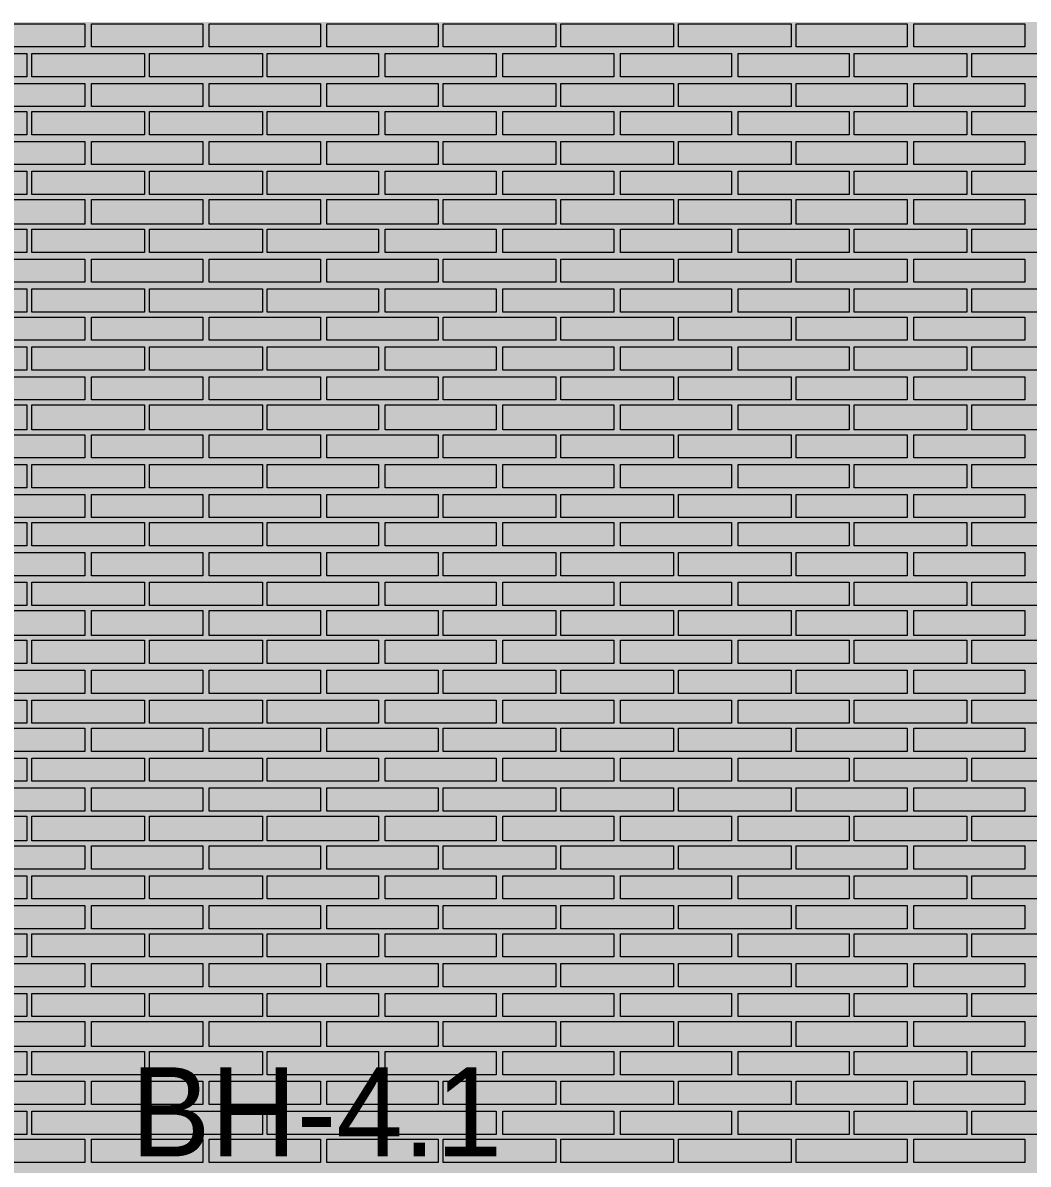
# Model space of a CAD drawing. Header units: millimetres. Extents: x -28928 to 100580, y -22867 to 36490.
# Drawn here: x 35031 to 37597, y -1460 to 1453 of the extents above; entities that cross this region are included whole.
import ezdxf

# ---------------------------------------------------------------- set-up
doc = ezdxf.new("R2010")
doc.units = ezdxf.units.MM
doc.layers.add('PDF _Геометрия', color=7, linetype='Continuous', true_color=0x8f8e8d)
doc.layers.add('PDF _Сплошная заливка', color=7, linetype='Continuous', true_color=0xffffff)
doc.layers.add('PDF _Текст', color=7, linetype='Continuous')

msp = doc.modelspace()

# ---------------------------------------------------------------- hatches: boundary and pattern name
at = {"layer": 'PDF _Сплошная заливка', "true_color": 0xdcd6cf, "transparency": 33554559}
h = msp.add_hatch(color=254, dxfattribs=at)
h.paths.add_polyline_path([(29617.6, 1544.1), (29617.6, 9028.4), (29486.4, 9028.4), (29486.4, 1544.1)])
h.paths.add_polyline_path([(47137.2, -1464), (47137.2, -4713.2), (55763.7, -4713.2), (55763.7, 1455.3), (29617.6, 1455.3), (29617.6, 1523), (29486.4, 1523), (29486.4, -4713.2), (45263, -4713.2), (45263, -1464)])

# ---------------------------------------------------------------- linework, layer by layer
at = {"layer": 'PDF _Геометрия', "lineweight": 9}
for points in [[(35189.5, 1391.8), (35049.9, 1391.8), (34906.1, 1391.8), (34906.1, 1451), (35049.9, 1451), (35189.5, 1451)], [(35489.9, 1391.8), (35350.3, 1391.8), (35206.4, 1391.8), (35206.4, 1451), (35350.3, 1451), (35489.9, 1451)], [(35790.3, 1391.8), (35646.4, 1391.8), (35506.8, 1391.8), (35506.8, 1451), (35646.4, 1451), (35790.3, 1451)], [(36090.7, 1391.8), (35946.8, 1391.8), (35807.2, 1391.8), (35807.2, 1451), (35946.8, 1451), (36090.7, 1451)], [(36391.1, 1391.8), (36247.2, 1391.8), (36103.4, 1391.8), (36103.4, 1451), (36247.2, 1451), (36391.1, 1451)], [(36691.4, 1391.8), (36547.6, 1391.8), (36403.7, 1391.8), (36403.7, 1451), (36547.6, 1451), (36691.4, 1451)], [(36991.8, 1391.8), (36848, 1391.8), (36704.1, 1391.8), (36704.1, 1451), (36848, 1451), (36991.8, 1451)], [(37288, 1391.8), (37148.4, 1391.8), (37004.5, 1391.8), (37004.5, 1451), (37148.4, 1451), (37288, 1451)], [(37588.4, 1391.8), (37448.7, 1391.8), (37304.9, 1391.8), (37304.9, 1451), (37448.7, 1451), (37588.4, 1451)], [(35041.4, 1374.9), (35041.4, 1315.7), (34758, 1315.7), (34758, 1374.9)], [(35341.8, 1374.9), (35341.8, 1315.7), (35054.1, 1315.7), (35054.1, 1374.9)], [(35642.2, 1374.9), (35642.2, 1315.7), (35354.5, 1315.7), (35354.5, 1374.9)], [(35938.4, 1374.9), (35938.4, 1315.7), (35654.9, 1315.7), (35654.9, 1374.9)], [(36238.7, 1374.9), (36238.7, 1315.7), (35955.3, 1315.7), (35955.3, 1374.9)], [(36539.1, 1374.9), (36539.1, 1315.7), (36255.7, 1315.7), (36255.7, 1374.9)], [(36839.5, 1374.9), (36839.5, 1315.7), (36556.1, 1315.7), (36556.1, 1374.9)], [(37139.9, 1374.9), (37139.9, 1315.7), (36856.4, 1315.7), (36856.4, 1374.9)], [(37440.3, 1374.9), (37440.3, 1315.7), (37152.6, 1315.7), (37152.6, 1374.9)], [(37740.7, 1374.9), (37740.7, 1315.7), (37453, 1315.7), (37453, 1374.9)], [(35189.5, 1239.5), (35049.9, 1239.5), (34906.1, 1239.5), (34906.1, 1298.7), (35049.9, 1298.7), (35189.5, 1298.7)], [(35489.9, 1239.5), (35350.3, 1239.5), (35206.4, 1239.5), (35206.4, 1298.7), (35350.3, 1298.7), (35489.9, 1298.7)], [(35790.3, 1239.5), (35646.4, 1239.5), (35506.8, 1239.5), (35506.8, 1298.7), (35646.4, 1298.7), (35790.3, 1298.7)], [(36090.7, 1239.5), (35946.8, 1239.5), (35807.2, 1239.5), (35807.2, 1298.7), (35946.8, 1298.7), (36090.7, 1298.7)], [(36391.1, 1239.5), (36247.2, 1239.5), (36103.4, 1239.5), (36103.4, 1298.7), (36247.2, 1298.7), (36391.1, 1298.7)], [(36691.4, 1239.5), (36547.6, 1239.5), (36403.7, 1239.5), (36403.7, 1298.7), (36547.6, 1298.7), (36691.4, 1298.7)], [(36991.8, 1239.5), (36848, 1239.5), (36704.1, 1239.5), (36704.1, 1298.7), (36848, 1298.7), (36991.8, 1298.7)], [(37288, 1239.5), (37148.4, 1239.5), (37004.5, 1239.5), (37004.5, 1298.7), (37148.4, 1298.7), (37288, 1298.7)], [(37588.4, 1239.5), (37448.7, 1239.5), (37304.9, 1239.5), (37304.9, 1298.7), (37448.7, 1298.7), (37588.4, 1298.7)], [(35041.4, 1226.8), (35041.4, 1167.6), (34758, 1167.6), (34758, 1226.8)], [(35341.8, 1226.8), (35341.8, 1167.6), (35054.1, 1167.6), (35054.1, 1226.8)], [(35642.2, 1226.8), (35642.2, 1167.6), (35354.5, 1167.6), (35354.5, 1226.8)], [(35938.4, 1226.8), (35938.4, 1167.6), (35654.9, 1167.6), (35654.9, 1226.8)], [(36238.7, 1226.8), (36238.7, 1167.6), (35955.3, 1167.6), (35955.3, 1226.8)], [(36539.1, 1226.8), (36539.1, 1167.6), (36255.7, 1167.6), (36255.7, 1226.8)], [(36839.5, 1226.8), (36839.5, 1167.6), (36556.1, 1167.6), (36556.1, 1226.8)], [(37139.9, 1226.8), (37139.9, 1167.6), (36856.4, 1167.6), (36856.4, 1226.8)], [(37440.3, 1226.8), (37440.3, 1167.6), (37152.6, 1167.6), (37152.6, 1226.8)], [(37740.7, 1226.8), (37740.7, 1167.6), (37453, 1167.6), (37453, 1226.8)], [(35189.5, 1091.4), (35049.9, 1091.4), (34906.1, 1091.4), (34906.1, 1150.7), (35049.9, 1150.7), (35189.5, 1150.7)], [(35489.9, 1091.4), (35350.3, 1091.4), (35206.4, 1091.4), (35206.4, 1150.7), (35350.3, 1150.7), (35489.9, 1150.7)], [(35790.3, 1091.4), (35646.4, 1091.4), (35506.8, 1091.4), (35506.8, 1150.7), (35646.4, 1150.7), (35790.3, 1150.7)], [(36090.7, 1091.4), (35946.8, 1091.4), (35807.2, 1091.4), (35807.2, 1150.7), (35946.8, 1150.7), (36090.7, 1150.7)], [(36391.1, 1091.4), (36247.2, 1091.4), (36103.4, 1091.4), (36103.4, 1150.7), (36247.2, 1150.7), (36391.1, 1150.7)], [(36691.4, 1091.4), (36547.6, 1091.4), (36403.7, 1091.4), (36403.7, 1150.7), (36547.6, 1150.7), (36691.4, 1150.7)], [(36991.8, 1091.4), (36848, 1091.4), (36704.1, 1091.4), (36704.1, 1150.7), (36848, 1150.7), (36991.8, 1150.7)], [(37288, 1091.4), (37148.4, 1091.4), (37004.5, 1091.4), (37004.5, 1150.7), (37148.4, 1150.7), (37288, 1150.7)], [(37588.4, 1091.4), (37448.7, 1091.4), (37304.9, 1091.4), (37304.9, 1150.7), (37448.7, 1150.7), (37588.4, 1150.7)], [(35041.4, 1074.5), (35041.4, 1015.3), (34758, 1015.3), (34758, 1074.5)], [(35341.8, 1074.5), (35341.8, 1015.3), (35054.1, 1015.3), (35054.1, 1074.5)], [(35642.2, 1074.5), (35642.2, 1015.3), (35354.5, 1015.3), (35354.5, 1074.5)], [(35938.4, 1074.5), (35938.4, 1015.3), (35654.9, 1015.3), (35654.9, 1074.5)], [(36238.7, 1074.5), (36238.7, 1015.3), (35955.3, 1015.3), (35955.3, 1074.5)], [(36539.1, 1074.5), (36539.1, 1015.3), (36255.7, 1015.3), (36255.7, 1074.5)], [(36839.5, 1074.5), (36839.5, 1015.3), (36556.1, 1015.3), (36556.1, 1074.5)], [(37139.9, 1074.5), (37139.9, 1015.3), (36856.4, 1015.3), (36856.4, 1074.5)], [(37440.3, 1074.5), (37440.3, 1015.3), (37152.6, 1015.3), (37152.6, 1074.5)], [(37740.7, 1074.5), (37740.7, 1015.3), (37453, 1015.3), (37453, 1074.5)], [(35189.5, 939.1), (35049.9, 939.1), (34906.1, 939.1), (34906.1, 1002.6), (35049.9, 1002.6), (35189.5, 1002.6)], [(35489.9, 939.1), (35350.3, 939.1), (35206.4, 939.1), (35206.4, 1002.6), (35350.3, 1002.6), (35489.9, 1002.6)], [(35790.3, 939.1), (35646.4, 939.1), (35506.8, 939.1), (35506.8, 1002.6), (35646.4, 1002.6), (35790.3, 1002.6)], [(36090.7, 939.1), (35946.8, 939.1), (35807.2, 939.1), (35807.2, 1002.6), (35946.8, 1002.6), (36090.7, 1002.6)], [(36391.1, 939.1), (36247.2, 939.1), (36103.4, 939.1), (36103.4, 1002.6), (36247.2, 1002.6), (36391.1, 1002.6)], [(36691.4, 939.1), (36547.6, 939.1), (36403.7, 939.1), (36403.7, 1002.6), (36547.6, 1002.6), (36691.4, 1002.6)], [(36991.8, 939.1), (36848, 939.1), (36704.1, 939.1), (36704.1, 1002.6), (36848, 1002.6), (36991.8, 1002.6)], [(37288, 939.1), (37148.4, 939.1), (37004.5, 939.1), (37004.5, 1002.6), (37148.4, 1002.6), (37288, 1002.6)], [(37588.4, 939.1), (37448.7, 939.1), (37304.9, 939.1), (37304.9, 1002.6), (37448.7, 1002.6), (37588.4, 1002.6)], [(35041.4, 926.4), (35041.4, 867.2), (34758, 867.2), (34758, 926.4)], [(35341.8, 926.4), (35341.8, 867.2), (35054.1, 867.2), (35054.1, 926.4)], [(35642.2, 926.4), (35642.2, 867.2), (35354.5, 867.2), (35354.5, 926.4)], [(35938.4, 926.4), (35938.4, 867.2), (35654.9, 867.2), (35654.9, 926.4)], [(36238.7, 926.4), (36238.7, 867.2), (35955.3, 867.2), (35955.3, 926.4)], [(36539.1, 926.4), (36539.1, 867.2), (36255.7, 867.2), (36255.7, 926.4)], [(36839.5, 926.4), (36839.5, 867.2), (36556.1, 867.2), (36556.1, 926.4)], [(37139.9, 926.4), (37139.9, 867.2), (36856.4, 867.2), (36856.4, 926.4)], [(37440.3, 926.4), (37440.3, 867.2), (37152.6, 867.2), (37152.6, 926.4)], [(37740.7, 926.4), (37740.7, 867.2), (37453, 867.2), (37453, 926.4)], [(35189.5, 791), (35049.9, 791), (34906.1, 791), (34906.1, 850.3), (35049.9, 850.3), (35189.5, 850.3)], [(35489.9, 791), (35350.3, 791), (35206.4, 791), (35206.4, 850.3), (35350.3, 850.3), (35489.9, 850.3)], [(35790.3, 791), (35646.4, 791), (35506.8, 791), (35506.8, 850.3), (35646.4, 850.3), (35790.3, 850.3)], [(36090.7, 791), (35946.8, 791), (35807.2, 791), (35807.2, 850.3), (35946.8, 850.3), (36090.7, 850.3)], [(36391.1, 791), (36247.2, 791), (36103.4, 791), (36103.4, 850.3), (36247.2, 850.3), (36391.1, 850.3)], [(36691.4, 791), (36547.6, 791), (36403.7, 791), (36403.7, 850.3), (36547.6, 850.3), (36691.4, 850.3)], [(36991.8, 791), (36848, 791), (36704.1, 791), (36704.1, 850.3), (36848, 850.3), (36991.8, 850.3)], [(37288, 791), (37148.4, 791), (37004.5, 791), (37004.5, 850.3), (37148.4, 850.3), (37288, 850.3)], [(37588.4, 791), (37448.7, 791), (37304.9, 791), (37304.9, 850.3), (37448.7, 850.3), (37588.4, 850.3)], [(35041.4, 774.1), (35041.4, 714.9), (34758, 714.9), (34758, 774.1)], [(35341.8, 774.1), (35341.8, 714.9), (35054.1, 714.9), (35054.1, 774.1)], [(35642.2, 774.1), (35642.2, 714.9), (35354.5, 714.9), (35354.5, 774.1)], [(35938.4, 774.1), (35938.4, 714.9), (35654.9, 714.9), (35654.9, 774.1)], [(36238.7, 774.1), (36238.7, 714.9), (35955.3, 714.9), (35955.3, 774.1)], [(36539.1, 774.1), (36539.1, 714.9), (36255.7, 714.9), (36255.7, 774.1)], [(36839.5, 774.1), (36839.5, 714.9), (36556.1, 714.9), (36556.1, 774.1)], [(37139.9, 774.1), (37139.9, 714.9), (36856.4, 714.9), (36856.4, 774.1)], [(37440.3, 774.1), (37440.3, 714.9), (37152.6, 714.9), (37152.6, 774.1)], [(37740.7, 774.1), (37740.7, 714.9), (37453, 714.9), (37453, 774.1)], [(35189.5, 643), (35049.9, 643), (34906.1, 643), (34906.1, 702.2), (35049.9, 702.2), (35189.5, 702.2)], [(35489.9, 643), (35350.3, 643), (35206.4, 643), (35206.4, 702.2), (35350.3, 702.2), (35489.9, 702.2)], [(35790.3, 643), (35646.4, 643), (35506.8, 643), (35506.8, 702.2), (35646.4, 702.2), (35790.3, 702.2)], [(36090.7, 643), (35946.8, 643), (35807.2, 643), (35807.2, 702.2), (35946.8, 702.2), (36090.7, 702.2)], [(36391.1, 643), (36247.2, 643), (36103.4, 643), (36103.4, 702.2), (36247.2, 702.2), (36391.1, 702.2)], [(36691.4, 643), (36547.6, 643), (36403.7, 643), (36403.7, 702.2), (36547.6, 702.2), (36691.4, 702.2)], [(36991.8, 643), (36848, 643), (36704.1, 643), (36704.1, 702.2), (36848, 702.2), (36991.8, 702.2)], [(37288, 643), (37148.4, 643), (37004.5, 643), (37004.5, 702.2), (37148.4, 702.2), (37288, 702.2)], [(37588.4, 643), (37448.7, 643), (37304.9, 643), (37304.9, 702.2), (37448.7, 702.2), (37588.4, 702.2)], [(35041.4, 626), (35041.4, 566.8), (34758, 566.8), (34758, 626)], [(35341.8, 626), (35341.8, 566.8), (35054.1, 566.8), (35054.1, 626)], [(35642.2, 626), (35642.2, 566.8), (35354.5, 566.8), (35354.5, 626)], [(35938.4, 626), (35938.4, 566.8), (35654.9, 566.8), (35654.9, 626)], [(36238.7, 626), (36238.7, 566.8), (35955.3, 566.8), (35955.3, 626)], [(36539.1, 626), (36539.1, 566.8), (36255.7, 566.8), (36255.7, 626)], [(36839.5, 626), (36839.5, 566.8), (36556.1, 566.8), (36556.1, 626)], [(37139.9, 626), (37139.9, 566.8), (36856.4, 566.8), (36856.4, 626)], [(37440.3, 626), (37440.3, 566.8), (37152.6, 566.8), (37152.6, 626)], [(37740.7, 626), (37740.7, 566.8), (37453, 566.8), (37453, 626)], [(35189.5, 490.7), (35049.9, 490.7), (34906.1, 490.7), (34906.1, 549.9), (35049.9, 549.9), (35189.5, 549.9)], [(35489.9, 490.7), (35350.3, 490.7), (35206.4, 490.7), (35206.4, 549.9), (35350.3, 549.9), (35489.9, 549.9)], [(35790.3, 490.7), (35646.4, 490.7), (35506.8, 490.7), (35506.8, 549.9), (35646.4, 549.9), (35790.3, 549.9)], [(36090.7, 490.7), (35946.8, 490.7), (35807.2, 490.7), (35807.2, 549.9), (35946.8, 549.9), (36090.7, 549.9)], [(36391.1, 490.7), (36247.2, 490.7), (36103.4, 490.7), (36103.4, 549.9), (36247.2, 549.9), (36391.1, 549.9)], [(36691.4, 490.7), (36547.6, 490.7), (36403.7, 490.7), (36403.7, 549.9), (36547.6, 549.9), (36691.4, 549.9)], [(36991.8, 490.7), (36848, 490.7), (36704.1, 490.7), (36704.1, 549.9), (36848, 549.9), (36991.8, 549.9)], [(37288, 490.7), (37148.4, 490.7), (37004.5, 490.7), (37004.5, 549.9), (37148.4, 549.9), (37288, 549.9)], [(37588.4, 490.7), (37448.7, 490.7), (37304.9, 490.7), (37304.9, 549.9), (37448.7, 549.9), (37588.4, 549.9)], [(35041.4, 478), (35041.4, 414.5), (34758, 414.5), (34758, 478)], [(35341.8, 478), (35341.8, 414.5), (35054.1, 414.5), (35054.1, 478)], [(35642.2, 478), (35642.2, 414.5), (35354.5, 414.5), (35354.5, 478)], [(35938.4, 478), (35938.4, 414.5), (35654.9, 414.5), (35654.9, 478)], [(36238.7, 478), (36238.7, 414.5), (35955.3, 414.5), (35955.3, 478)], [(36539.1, 478), (36539.1, 414.5), (36255.7, 414.5), (36255.7, 478)], [(36839.5, 478), (36839.5, 414.5), (36556.1, 414.5), (36556.1, 478)], [(37139.9, 478), (37139.9, 414.5), (36856.4, 414.5), (36856.4, 478)], [(37440.3, 478), (37440.3, 414.5), (37152.6, 414.5), (37152.6, 478)], [(37740.7, 478), (37740.7, 414.5), (37453, 414.5), (37453, 478)], [(35189.5, 342.6), (35049.9, 342.6), (34906.1, 342.6), (34906.1, 401.8), (35049.9, 401.8), (35189.5, 401.8)], [(35489.9, 342.6), (35350.3, 342.6), (35206.4, 342.6), (35206.4, 401.8), (35350.3, 401.8), (35489.9, 401.8)], [(35790.3, 342.6), (35646.4, 342.6), (35506.8, 342.6), (35506.8, 401.8), (35646.4, 401.8), (35790.3, 401.8)], [(36090.7, 342.6), (35946.8, 342.6), (35807.2, 342.6), (35807.2, 401.8), (35946.8, 401.8), (36090.7, 401.8)], [(36391.1, 342.6), (36247.2, 342.6), (36103.4, 342.6), (36103.4, 401.8), (36247.2, 401.8), (36391.1, 401.8)], [(36691.4, 342.6), (36547.6, 342.6), (36403.7, 342.6), (36403.7, 401.8), (36547.6, 401.8), (36691.4, 401.8)], [(36991.8, 342.6), (36848, 342.6), (36704.1, 342.6), (36704.1, 401.8), (36848, 401.8), (36991.8, 401.8)], [(37288, 342.6), (37148.4, 342.6), (37004.5, 342.6), (37004.5, 401.8), (37148.4, 401.8), (37288, 401.8)], [(37588.4, 342.6), (37448.7, 342.6), (37304.9, 342.6), (37304.9, 401.8), (37448.7, 401.8), (37588.4, 401.8)], [(35041.4, 325.7), (35041.4, 266.4), (34758, 266.4), (34758, 325.7)], [(35341.8, 325.7), (35341.8, 266.4), (35054.1, 266.4), (35054.1, 325.7)], [(35642.2, 325.7), (35642.2, 266.4), (35354.5, 266.4), (35354.5, 325.7)], [(35938.4, 325.7), (35938.4, 266.4), (35654.9, 266.4), (35654.9, 325.7)], [(36238.7, 325.7), (36238.7, 266.4), (35955.3, 266.4), (35955.3, 325.7)], [(36539.1, 325.7), (36539.1, 266.4), (36255.7, 266.4), (36255.7, 325.7)], [(36839.5, 325.7), (36839.5, 266.4), (36556.1, 266.4), (36556.1, 325.7)], [(37139.9, 325.7), (37139.9, 266.4), (36856.4, 266.4), (36856.4, 325.7)], [(37440.3, 325.7), (37440.3, 266.4), (37152.6, 266.4), (37152.6, 325.7)], [(37740.7, 325.7), (37740.7, 266.4), (37453, 266.4), (37453, 325.7)], [(35189.5, 190.3), (35049.9, 190.3), (34906.1, 190.3), (34906.1, 249.5), (35049.9, 249.5), (35189.5, 249.5)], [(35489.9, 190.3), (35350.3, 190.3), (35206.4, 190.3), (35206.4, 249.5), (35350.3, 249.5), (35489.9, 249.5)], [(35790.3, 190.3), (35646.4, 190.3), (35506.8, 190.3), (35506.8, 249.5), (35646.4, 249.5), (35790.3, 249.5)], [(36090.7, 190.3), (35946.8, 190.3), (35807.2, 190.3), (35807.2, 249.5), (35946.8, 249.5), (36090.7, 249.5)], [(36391.1, 190.3), (36247.2, 190.3), (36103.4, 190.3), (36103.4, 249.5), (36247.2, 249.5), (36391.1, 249.5)], [(36691.4, 190.3), (36547.6, 190.3), (36403.7, 190.3), (36403.7, 249.5), (36547.6, 249.5), (36691.4, 249.5)], [(36991.8, 190.3), (36848, 190.3), (36704.1, 190.3), (36704.1, 249.5), (36848, 249.5), (36991.8, 249.5)], [(37288, 190.3), (37148.4, 190.3), (37004.5, 190.3), (37004.5, 249.5), (37148.4, 249.5), (37288, 249.5)], [(37588.4, 190.3), (37448.7, 190.3), (37304.9, 190.3), (37304.9, 249.5), (37448.7, 249.5), (37588.4, 249.5)], [(35041.4, 177.6), (35041.4, 118.4), (34758, 118.4), (34758, 177.6)], [(35341.8, 177.6), (35341.8, 118.4), (35054.1, 118.4), (35054.1, 177.6)], [(35642.2, 177.6), (35642.2, 118.4), (35354.5, 118.4), (35354.5, 177.6)], [(35938.4, 177.6), (35938.4, 118.4), (35654.9, 118.4), (35654.9, 177.6)], [(36238.7, 177.6), (36238.7, 118.4), (35955.3, 118.4), (35955.3, 177.6)], [(36539.1, 177.6), (36539.1, 118.4), (36255.7, 118.4), (36255.7, 177.6)], [(36839.5, 177.6), (36839.5, 118.4), (36556.1, 118.4), (36556.1, 177.6)], [(37139.9, 177.6), (37139.9, 118.4), (36856.4, 118.4), (36856.4, 177.6)], [(37440.3, 177.6), (37440.3, 118.4), (37152.6, 118.4), (37152.6, 177.6)], [(37740.7, 177.6), (37740.7, 118.4), (37453, 118.4), (37453, 177.6)], [(35189.5, 42.2), (35049.9, 42.2), (34906.1, 42.2), (34906.1, 101.4), (35049.9, 101.4), (35189.5, 101.4)], [(35489.9, 42.2), (35350.3, 42.2), (35206.4, 42.2), (35206.4, 101.4), (35350.3, 101.4), (35489.9, 101.4)], [(35790.3, 42.2), (35646.4, 42.2), (35506.8, 42.2), (35506.8, 101.4), (35646.4, 101.4), (35790.3, 101.4)], [(36090.7, 42.2), (35946.8, 42.2), (35807.2, 42.2), (35807.2, 101.4), (35946.8, 101.4), (36090.7, 101.4)], [(36391.1, 42.2), (36247.2, 42.2), (36103.4, 42.2), (36103.4, 101.4), (36247.2, 101.4), (36391.1, 101.4)], [(36691.4, 42.2), (36547.6, 42.2), (36403.7, 42.2), (36403.7, 101.4), (36547.6, 101.4), (36691.4, 101.4)], [(36991.8, 42.2), (36848, 42.2), (36704.1, 42.2), (36704.1, 101.4), (36848, 101.4), (36991.8, 101.4)], [(37288, 42.2), (37148.4, 42.2), (37004.5, 42.2), (37004.5, 101.4), (37148.4, 101.4), (37288, 101.4)], [(37588.4, 42.2), (37448.7, 42.2), (37304.9, 42.2), (37304.9, 101.4), (37448.7, 101.4), (37588.4, 101.4)], [(35041.4, 25.3), (35041.4, -34), (34758, -34), (34758, 25.3)], [(35341.8, 25.3), (35341.8, -34), (35054.1, -34), (35054.1, 25.3)], [(35642.2, 25.3), (35642.2, -34), (35354.5, -34), (35354.5, 25.3)], [(35938.4, 25.3), (35938.4, -34), (35654.9, -34), (35654.9, 25.3)], [(36238.7, 25.3), (36238.7, -34), (35955.3, -34), (35955.3, 25.3)], [(36539.1, 25.3), (36539.1, -34), (36255.7, -34), (36255.7, 25.3)], [(36839.5, 25.3), (36839.5, -34), (36556.1, -34), (36556.1, 25.3)], [(37139.9, 25.3), (37139.9, -34), (36856.4, -34), (36856.4, 25.3)], [(37440.3, 25.3), (37440.3, -34), (37152.6, -34), (37152.6, 25.3)], [(37740.7, 25.3), (37740.7, -34), (37453, -34), (37453, 25.3)], [(35189.5, -110.1), (35049.9, -110.1), (34906.1, -110.1), (34906.1, -46.6), (35049.9, -46.6), (35189.5, -46.6)], [(35489.9, -110.1), (35350.3, -110.1), (35206.4, -110.1), (35206.4, -46.6), (35350.3, -46.6), (35489.9, -46.6)], [(35790.3, -110.1), (35646.4, -110.1), (35506.8, -110.1), (35506.8, -46.6), (35646.4, -46.6), (35790.3, -46.6)], [(36090.7, -110.1), (35946.8, -110.1), (35807.2, -110.1), (35807.2, -46.6), (35946.8, -46.6), (36090.7, -46.6)], [(36391.1, -110.1), (36247.2, -110.1), (36103.4, -110.1), (36103.4, -46.6), (36247.2, -46.6), (36391.1, -46.6)], [(36691.4, -110.1), (36547.6, -110.1), (36403.7, -110.1), (36403.7, -46.6), (36547.6, -46.6), (36691.4, -46.6)], [(36991.8, -110.1), (36848, -110.1), (36704.1, -110.1), (36704.1, -46.6), (36848, -46.6), (36991.8, -46.6)], [(37288, -110.1), (37148.4, -110.1), (37004.5, -110.1), (37004.5, -46.6), (37148.4, -46.6), (37288, -46.6)], [(37588.4, -110.1), (37448.7, -110.1), (37304.9, -110.1), (37304.9, -46.6), (37448.7, -46.6), (37588.4, -46.6)], [(35041.4, -122.8), (35041.4, -182), (34758, -182), (34758, -122.8)], [(35341.8, -122.8), (35341.8, -182), (35054.1, -182), (35054.1, -122.8)], [(35642.2, -122.8), (35642.2, -182), (35354.5, -182), (35354.5, -122.8)], [(35938.4, -122.8), (35938.4, -182), (35654.9, -182), (35654.9, -122.8)], [(36238.7, -122.8), (36238.7, -182), (35955.3, -182), (35955.3, -122.8)], [(36539.1, -122.8), (36539.1, -182), (36255.7, -182), (36255.7, -122.8)], [(36839.5, -122.8), (36839.5, -182), (36556.1, -182), (36556.1, -122.8)], [(37139.9, -122.8), (37139.9, -182), (36856.4, -182), (36856.4, -122.8)], [(37440.3, -122.8), (37440.3, -182), (37152.6, -182), (37152.6, -122.8)], [(37740.7, -122.8), (37740.7, -182), (37453, -182), (37453, -122.8)], [(35189.5, -258.2), (35049.9, -258.2), (34906.1, -258.2), (34906.1, -199), (35049.9, -199), (35189.5, -199)], [(35489.9, -258.2), (35350.3, -258.2), (35206.4, -258.2), (35206.4, -199), (35350.3, -199), (35489.9, -199)], [(35790.3, -258.2), (35646.4, -258.2), (35506.8, -258.2), (35506.8, -199), (35646.4, -199), (35790.3, -199)], [(36090.7, -258.2), (35946.8, -258.2), (35807.2, -258.2), (35807.2, -199), (35946.8, -199), (36090.7, -199)], [(36391.1, -258.2), (36247.2, -258.2), (36103.4, -258.2), (36103.4, -199), (36247.2, -199), (36391.1, -199)], [(36691.4, -258.2), (36547.6, -258.2), (36403.7, -258.2), (36403.7, -199), (36547.6, -199), (36691.4, -199)], [(36991.8, -258.2), (36848, -258.2), (36704.1, -258.2), (36704.1, -199), (36848, -199), (36991.8, -199)], [(37288, -258.2), (37148.4, -258.2), (37004.5, -258.2), (37004.5, -199), (37148.4, -199), (37288, -199)], [(37588.4, -258.2), (37448.7, -258.2), (37304.9, -258.2), (37304.9, -199), (37448.7, -199), (37588.4, -199)], [(35041.4, -275.1), (35041.4, -334.3), (34758, -334.3), (34758, -275.1)], [(35341.8, -275.1), (35341.8, -334.3), (35054.1, -334.3), (35054.1, -275.1)], [(35642.2, -275.1), (35642.2, -334.3), (35354.5, -334.3), (35354.5, -275.1)], [(35938.4, -275.1), (35938.4, -334.3), (35654.9, -334.3), (35654.9, -275.1)], [(36238.7, -275.1), (36238.7, -334.3), (35955.3, -334.3), (35955.3, -275.1)], [(36539.1, -275.1), (36539.1, -334.3), (36255.7, -334.3), (36255.7, -275.1)], [(36839.5, -275.1), (36839.5, -334.3), (36556.1, -334.3), (36556.1, -275.1)], [(37139.9, -275.1), (37139.9, -334.3), (36856.4, -334.3), (36856.4, -275.1)], [(37440.3, -275.1), (37440.3, -334.3), (37152.6, -334.3), (37152.6, -275.1)], [(37740.7, -275.1), (37740.7, -334.3), (37453, -334.3), (37453, -275.1)], [(35189.5, -406.3), (35049.9, -406.3), (34906.1, -406.3), (34906.1, -347), (35049.9, -347), (35189.5, -347)], [(35489.9, -406.3), (35350.3, -406.3), (35206.4, -406.3), (35206.4, -347), (35350.3, -347), (35489.9, -347)], [(35790.3, -406.3), (35646.4, -406.3), (35506.8, -406.3), (35506.8, -347), (35646.4, -347), (35790.3, -347)], [(36090.7, -406.3), (35946.8, -406.3), (35807.2, -406.3), (35807.2, -347), (35946.8, -347), (36090.7, -347)], [(36391.1, -406.3), (36247.2, -406.3), (36103.4, -406.3), (36103.4, -347), (36247.2, -347), (36391.1, -347)], [(36691.4, -406.3), (36547.6, -406.3), (36403.7, -406.3), (36403.7, -347), (36547.6, -347), (36691.4, -347)], [(36991.8, -406.3), (36848, -406.3), (36704.1, -406.3), (36704.1, -347), (36848, -347), (36991.8, -347)], [(37288, -406.3), (37148.4, -406.3), (37004.5, -406.3), (37004.5, -347), (37148.4, -347), (37288, -347)], [(37588.4, -406.3), (37448.7, -406.3), (37304.9, -406.3), (37304.9, -347), (37448.7, -347), (37588.4, -347)], [(35041.4, -423.2), (35041.4, -482.4), (34758, -482.4), (34758, -423.2)], [(35341.8, -423.2), (35341.8, -482.4), (35054.1, -482.4), (35054.1, -423.2)], [(35642.2, -423.2), (35642.2, -482.4), (35354.5, -482.4), (35354.5, -423.2)], [(35938.4, -423.2), (35938.4, -482.4), (35654.9, -482.4), (35654.9, -423.2)], [(36238.7, -423.2), (36238.7, -482.4), (35955.3, -482.4), (35955.3, -423.2)], [(36539.1, -423.2), (36539.1, -482.4), (36255.7, -482.4), (36255.7, -423.2)], [(36839.5, -423.2), (36839.5, -482.4), (36556.1, -482.4), (36556.1, -423.2)], [(37139.9, -423.2), (37139.9, -482.4), (36856.4, -482.4), (36856.4, -423.2)], [(37440.3, -423.2), (37440.3, -482.4), (37152.6, -482.4), (37152.6, -423.2)], [(37740.7, -423.2), (37740.7, -482.4), (37453, -482.4), (37453, -423.2)], [(35189.5, -558.6), (35049.9, -558.6), (34906.1, -558.6), (34906.1, -499.3), (35049.9, -499.3), (35189.5, -499.3)], [(35489.9, -558.6), (35350.3, -558.6), (35206.4, -558.6), (35206.4, -499.3), (35350.3, -499.3), (35489.9, -499.3)], [(35790.3, -558.6), (35646.4, -558.6), (35506.8, -558.6), (35506.8, -499.3), (35646.4, -499.3), (35790.3, -499.3)], [(36090.7, -558.6), (35946.8, -558.6), (35807.2, -558.6), (35807.2, -499.3), (35946.8, -499.3), (36090.7, -499.3)], [(36391.1, -558.6), (36247.2, -558.6), (36103.4, -558.6), (36103.4, -499.3), (36247.2, -499.3), (36391.1, -499.3)], [(36691.4, -558.6), (36547.6, -558.6), (36403.7, -558.6), (36403.7, -499.3), (36547.6, -499.3), (36691.4, -499.3)], [(36991.8, -558.6), (36848, -558.6), (36704.1, -558.6), (36704.1, -499.3), (36848, -499.3), (36991.8, -499.3)], [(37288, -558.6), (37148.4, -558.6), (37004.5, -558.6), (37004.5, -499.3), (37148.4, -499.3), (37288, -499.3)], [(37588.4, -558.6), (37448.7, -558.6), (37304.9, -558.6), (37304.9, -499.3), (37448.7, -499.3), (37588.4, -499.3)], [(35041.4, -571.3), (35041.4, -634.7), (34758, -634.7), (34758, -571.3)], [(35341.8, -571.3), (35341.8, -634.7), (35054.1, -634.7), (35054.1, -571.3)], [(35642.2, -571.3), (35642.2, -634.7), (35354.5, -634.7), (35354.5, -571.3)], [(35938.4, -571.3), (35938.4, -634.7), (35654.9, -634.7), (35654.9, -571.3)], [(36238.7, -571.3), (36238.7, -634.7), (35955.3, -634.7), (35955.3, -571.3)], [(36539.1, -571.3), (36539.1, -634.7), (36255.7, -634.7), (36255.7, -571.3)], [(36839.5, -571.3), (36839.5, -634.7), (36556.1, -634.7), (36556.1, -571.3)], [(37139.9, -571.3), (37139.9, -634.7), (36856.4, -634.7), (36856.4, -571.3)], [(37440.3, -571.3), (37440.3, -634.7), (37152.6, -634.7), (37152.6, -571.3)], [(37740.7, -571.3), (37740.7, -634.7), (37453, -634.7), (37453, -571.3)], [(35189.5, -706.6), (35049.9, -706.6), (34906.1, -706.6), (34906.1, -647.4), (35049.9, -647.4), (35189.5, -647.4)], [(35489.9, -706.6), (35350.3, -706.6), (35206.4, -706.6), (35206.4, -647.4), (35350.3, -647.4), (35489.9, -647.4)], [(35790.3, -706.6), (35646.4, -706.6), (35506.8, -706.6), (35506.8, -647.4), (35646.4, -647.4), (35790.3, -647.4)], [(36090.7, -706.6), (35946.8, -706.6), (35807.2, -706.6), (35807.2, -647.4), (35946.8, -647.4), (36090.7, -647.4)], [(36391.1, -706.6), (36247.2, -706.6), (36103.4, -706.6), (36103.4, -647.4), (36247.2, -647.4), (36391.1, -647.4)], [(36691.4, -706.6), (36547.6, -706.6), (36403.7, -706.6), (36403.7, -647.4), (36547.6, -647.4), (36691.4, -647.4)], [(36991.8, -706.6), (36848, -706.6), (36704.1, -706.6), (36704.1, -647.4), (36848, -647.4), (36991.8, -647.4)], [(37288, -706.6), (37148.4, -706.6), (37004.5, -706.6), (37004.5, -647.4), (37148.4, -647.4), (37288, -647.4)], [(37588.4, -706.6), (37448.7, -706.6), (37304.9, -706.6), (37304.9, -647.4), (37448.7, -647.4), (37588.4, -647.4)], [(35041.4, -723.6), (35041.4, -782.8), (34758, -782.8), (34758, -723.6)], [(35341.8, -723.6), (35341.8, -782.8), (35054.1, -782.8), (35054.1, -723.6)], [(35642.2, -723.6), (35642.2, -782.8), (35354.5, -782.8), (35354.5, -723.6)], [(35938.4, -723.6), (35938.4, -782.8), (35654.9, -782.8), (35654.9, -723.6)], [(36238.7, -723.6), (36238.7, -782.8), (35955.3, -782.8), (35955.3, -723.6)], [(36539.1, -723.6), (36539.1, -782.8), (36255.7, -782.8), (36255.7, -723.6)], [(36839.5, -723.6), (36839.5, -782.8), (36556.1, -782.8), (36556.1, -723.6)], [(37139.9, -723.6), (37139.9, -782.8), (36856.4, -782.8), (36856.4, -723.6)], [(37440.3, -723.6), (37440.3, -782.8), (37152.6, -782.8), (37152.6, -723.6)], [(37740.7, -723.6), (37740.7, -782.8), (37453, -782.8), (37453, -723.6)], [(35189.5, -859), (35049.9, -859), (34906.1, -859), (34906.1, -799.7), (35049.9, -799.7), (35189.5, -799.7)], [(35489.9, -859), (35350.3, -859), (35206.4, -859), (35206.4, -799.7), (35350.3, -799.7), (35489.9, -799.7)], [(35790.3, -859), (35646.4, -859), (35506.8, -859), (35506.8, -799.7), (35646.4, -799.7), (35790.3, -799.7)], [(36090.7, -859), (35946.8, -859), (35807.2, -859), (35807.2, -799.7), (35946.8, -799.7), (36090.7, -799.7)], [(36391.1, -859), (36247.2, -859), (36103.4, -859), (36103.4, -799.7), (36247.2, -799.7), (36391.1, -799.7)], [(36691.4, -859), (36547.6, -859), (36403.7, -859), (36403.7, -799.7), (36547.6, -799.7), (36691.4, -799.7)], [(36991.8, -859), (36848, -859), (36704.1, -859), (36704.1, -799.7), (36848, -799.7), (36991.8, -799.7)], [(37288, -859), (37148.4, -859), (37004.5, -859), (37004.5, -799.7), (37148.4, -799.7), (37288, -799.7)], [(37588.4, -859), (37448.7, -859), (37304.9, -859), (37304.9, -799.7), (37448.7, -799.7), (37588.4, -799.7)], [(35041.4, -871.6), (35041.4, -930.9), (34758, -930.9), (34758, -871.6)], [(35341.8, -871.6), (35341.8, -930.9), (35054.1, -930.9), (35054.1, -871.6)], [(35642.2, -871.6), (35642.2, -930.9), (35354.5, -930.9), (35354.5, -871.6)], [(35938.4, -871.6), (35938.4, -930.9), (35654.9, -930.9), (35654.9, -871.6)], [(36238.7, -871.6), (36238.7, -930.9), (35955.3, -930.9), (35955.3, -871.6)], [(36539.1, -871.6), (36539.1, -930.9), (36255.7, -930.9), (36255.7, -871.6)], [(36839.5, -871.6), (36839.5, -930.9), (36556.1, -930.9), (36556.1, -871.6)], [(37139.9, -871.6), (37139.9, -930.9), (36856.4, -930.9), (36856.4, -871.6)], [(37440.3, -871.6), (37440.3, -930.9), (37152.6, -930.9), (37152.6, -871.6)], [(37740.7, -871.6), (37740.7, -930.9), (37453, -930.9), (37453, -871.6)], [(35189.5, -1007), (35049.9, -1007), (34906.1, -1007), (34906.1, -947.8), (35049.9, -947.8), (35189.5, -947.8)], [(35489.9, -1007), (35350.3, -1007), (35206.4, -1007), (35206.4, -947.8), (35350.3, -947.8), (35489.9, -947.8)], [(35790.3, -1007), (35646.4, -1007), (35506.8, -1007), (35506.8, -947.8), (35646.4, -947.8), (35790.3, -947.8)], [(36090.7, -1007), (35946.8, -1007), (35807.2, -1007), (35807.2, -947.8), (35946.8, -947.8), (36090.7, -947.8)], [(36391.1, -1007), (36247.2, -1007), (36103.4, -1007), (36103.4, -947.8), (36247.2, -947.8), (36391.1, -947.8)], [(36691.4, -1007), (36547.6, -1007), (36403.7, -1007), (36403.7, -947.8), (36547.6, -947.8), (36691.4, -947.8)], [(36991.8, -1007), (36848, -1007), (36704.1, -1007), (36704.1, -947.8), (36848, -947.8), (36991.8, -947.8)], [(37288, -1007), (37148.4, -1007), (37004.5, -1007), (37004.5, -947.8), (37148.4, -947.8), (37288, -947.8)], [(37588.4, -1007), (37448.7, -1007), (37304.9, -1007), (37304.9, -947.8), (37448.7, -947.8), (37588.4, -947.8)], [(35041.4, -1024), (35041.4, -1083.2), (34758, -1083.2), (34758, -1024)], [(35341.8, -1024), (35341.8, -1083.2), (35054.1, -1083.2), (35054.1, -1024)], [(35642.2, -1024), (35642.2, -1083.2), (35354.5, -1083.2), (35354.5, -1024)], [(35938.4, -1024), (35938.4, -1083.2), (35654.9, -1083.2), (35654.9, -1024)], [(36238.7, -1024), (36238.7, -1083.2), (35955.3, -1083.2), (35955.3, -1024)], [(36539.1, -1024), (36539.1, -1083.2), (36255.7, -1083.2), (36255.7, -1024)], [(36839.5, -1024), (36839.5, -1083.2), (36556.1, -1083.2), (36556.1, -1024)], [(37139.9, -1024), (37139.9, -1083.2), (36856.4, -1083.2), (36856.4, -1024)], [(37440.3, -1024), (37440.3, -1083.2), (37152.6, -1083.2), (37152.6, -1024)], [(37740.7, -1024), (37740.7, -1083.2), (37453, -1083.2), (37453, -1024)], [(35189.5, -1159.3), (35049.9, -1159.3), (34906.1, -1159.3), (34906.1, -1095.9), (35049.9, -1095.9), (35189.5, -1095.9)], [(35489.9, -1159.3), (35350.3, -1159.3), (35206.4, -1159.3), (35206.4, -1095.9), (35350.3, -1095.9), (35489.9, -1095.9)], [(35790.3, -1159.3), (35646.4, -1159.3), (35506.8, -1159.3), (35506.8, -1095.9), (35646.4, -1095.9), (35790.3, -1095.9)], [(36090.7, -1159.3), (35946.8, -1159.3), (35807.2, -1159.3), (35807.2, -1095.9), (35946.8, -1095.9), (36090.7, -1095.9)], [(36391.1, -1159.3), (36247.2, -1159.3), (36103.4, -1159.3), (36103.4, -1095.9), (36247.2, -1095.9), (36391.1, -1095.9)], [(36691.4, -1159.3), (36547.6, -1159.3), (36403.7, -1159.3), (36403.7, -1095.9), (36547.6, -1095.9), (36691.4, -1095.9)], [(36991.8, -1159.3), (36848, -1159.3), (36704.1, -1159.3), (36704.1, -1095.9), (36848, -1095.9), (36991.8, -1095.9)], [(37288, -1159.3), (37148.4, -1159.3), (37004.5, -1159.3), (37004.5, -1095.9), (37148.4, -1095.9), (37288, -1095.9)], [(37588.4, -1159.3), (37448.7, -1159.3), (37304.9, -1159.3), (37304.9, -1095.9), (37448.7, -1095.9), (37588.4, -1095.9)], [(35041.4, -1172), (35041.4, -1231.3), (34758, -1231.3), (34758, -1172)], [(35341.8, -1172), (35341.8, -1231.3), (35054.1, -1231.3), (35054.1, -1172)], [(35642.2, -1172), (35642.2, -1231.3), (35354.5, -1231.3), (35354.5, -1172)], [(35938.4, -1172), (35938.4, -1231.3), (35654.9, -1231.3), (35654.9, -1172)], [(36238.7, -1172), (36238.7, -1231.3), (35955.3, -1231.3), (35955.3, -1172)], [(36539.1, -1172), (36539.1, -1231.3), (36255.7, -1231.3), (36255.7, -1172)], [(36839.5, -1172), (36839.5, -1231.3), (36556.1, -1231.3), (36556.1, -1172)], [(37139.9, -1172), (37139.9, -1231.3), (36856.4, -1231.3), (36856.4, -1172)], [(37440.3, -1172), (37440.3, -1231.3), (37152.6, -1231.3), (37152.6, -1172)], [(37740.7, -1172), (37740.7, -1231.3), (37453, -1231.3), (37453, -1172)], [(35189.5, -1307.4), (35049.9, -1307.4), (34906.1, -1307.4), (34906.1, -1248.2), (35049.9, -1248.2), (35189.5, -1248.2)], [(35489.9, -1307.4), (35350.3, -1307.4), (35206.4, -1307.4), (35206.4, -1248.2), (35350.3, -1248.2), (35489.9, -1248.2)], [(35790.3, -1307.4), (35646.4, -1307.4), (35506.8, -1307.4), (35506.8, -1248.2), (35646.4, -1248.2), (35790.3, -1248.2)], [(36090.7, -1307.4), (35946.8, -1307.4), (35807.2, -1307.4), (35807.2, -1248.2), (35946.8, -1248.2), (36090.7, -1248.2)], [(36391.1, -1307.4), (36247.2, -1307.4), (36103.4, -1307.4), (36103.4, -1248.2), (36247.2, -1248.2), (36391.1, -1248.2)], [(36691.4, -1307.4), (36547.6, -1307.4), (36403.7, -1307.4), (36403.7, -1248.2), (36547.6, -1248.2), (36691.4, -1248.2)], [(36991.8, -1307.4), (36848, -1307.4), (36704.1, -1307.4), (36704.1, -1248.2), (36848, -1248.2), (36991.8, -1248.2)], [(37288, -1307.4), (37148.4, -1307.4), (37004.5, -1307.4), (37004.5, -1248.2), (37148.4, -1248.2), (37288, -1248.2)], [(37588.4, -1307.4), (37448.7, -1307.4), (37304.9, -1307.4), (37304.9, -1248.2), (37448.7, -1248.2), (37588.4, -1248.2)], [(35041.4, -1324.3), (35041.4, -1383.6), (34758, -1383.6), (34758, -1324.3)], [(35341.8, -1324.3), (35341.8, -1383.6), (35054.1, -1383.6), (35054.1, -1324.3)], [(35642.2, -1324.3), (35642.2, -1383.6), (35354.5, -1383.6), (35354.5, -1324.3)], [(35938.4, -1324.3), (35938.4, -1383.6), (35654.9, -1383.6), (35654.9, -1324.3)], [(36238.7, -1324.3), (36238.7, -1383.6), (35955.3, -1383.6), (35955.3, -1324.3)], [(36539.1, -1324.3), (36539.1, -1383.6), (36255.7, -1383.6), (36255.7, -1324.3)], [(36839.5, -1324.3), (36839.5, -1383.6), (36556.1, -1383.6), (36556.1, -1324.3)], [(37139.9, -1324.3), (37139.9, -1383.6), (36856.4, -1383.6), (36856.4, -1324.3)], [(37440.3, -1324.3), (37440.3, -1383.6), (37152.6, -1383.6), (37152.6, -1324.3)], [(37740.7, -1324.3), (37740.7, -1383.6), (37453, -1383.6), (37453, -1324.3)], [(35189.5, -1455.5), (35049.9, -1455.5), (34906.1, -1455.5), (34906.1, -1396.3), (35049.9, -1396.3), (35189.5, -1396.3)], [(35489.9, -1455.5), (35350.3, -1455.5), (35206.4, -1455.5), (35206.4, -1396.3), (35350.3, -1396.3), (35489.9, -1396.3)], [(35790.3, -1455.5), (35646.4, -1455.5), (35506.8, -1455.5), (35506.8, -1396.3), (35646.4, -1396.3), (35790.3, -1396.3)], [(36090.7, -1455.5), (35946.8, -1455.5), (35807.2, -1455.5), (35807.2, -1396.3), (35946.8, -1396.3), (36090.7, -1396.3)], [(36391.1, -1455.5), (36247.2, -1455.5), (36103.4, -1455.5), (36103.4, -1396.3), (36247.2, -1396.3), (36391.1, -1396.3)], [(36691.4, -1455.5), (36547.6, -1455.5), (36403.7, -1455.5), (36403.7, -1396.3), (36547.6, -1396.3), (36691.4, -1396.3)], [(36991.8, -1455.5), (36848, -1455.5), (36704.1, -1455.5), (36704.1, -1396.3), (36848, -1396.3), (36991.8, -1396.3)], [(37288, -1455.5), (37148.4, -1455.5), (37004.5, -1455.5), (37004.5, -1396.3), (37148.4, -1396.3), (37288, -1396.3)], [(37588.4, -1455.5), (37448.7, -1455.5), (37304.9, -1455.5), (37304.9, -1396.3), (37448.7, -1396.3), (37588.4, -1396.3)]]:
    msp.add_lwpolyline(points, close=True, dxfattribs=at)

# ---------------------------------------------------------------- texts
at = {"layer": 'PDF _Текст', "insert": (35306.6, -1326.2), "char_height": 227.71, "attachment_point": 4, "style": ''}
msp.add_mtext('ВН-4.1', dxfattribs=at)

doc.saveas('drawing.dxf')
